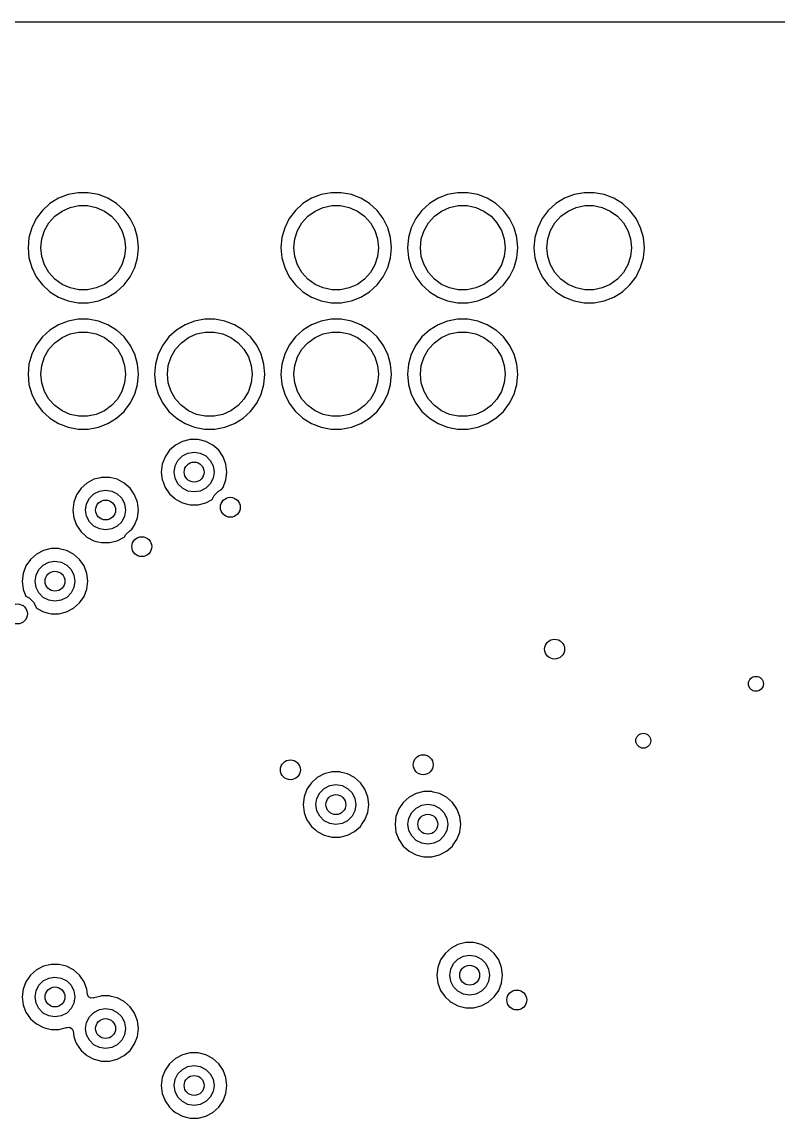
# Model space of a CAD drawing. Extents: x 106.8 to 191.4, y -142.2 to -57.6.
# Drawn here: x 161.81 to 176.99, y -79.62 to -57.61 of the extents above; entities that cross this region are included whole.
import ezdxf

# ---------------------------------------------------------------- set-up
doc = ezdxf.new("R2010")
doc.units = 0
doc.layers.add('BLACK', color=7, linetype='CONTINUOUS')

msp = doc.modelspace()

# ---------------------------------------------------------------- linework, layer by layer
at = {"layer": 'BLACK', "linetype": 'CONTINUOUS'}
for p, q in [((111.602, -57.6091), (186.522, -57.6091)), ((162.543, -61.1507), (162.369, -61.2584)), ((162.734, -61.0767), (162.543, -61.1507)), ((162.935, -61.0391), (162.734, -61.0767)), ((163.139, -61.0391), (162.935, -61.0391)), ((162.935, -61.0391), (162.935, -61.0391)), ((163.341, -61.0767), (163.139, -61.0391)), ((163.139, -61.0391), (163.139, -61.0391)), ((163.532, -61.1507), (163.341, -61.0767)), ((163.706, -61.2584), (163.532, -61.1507)), ((167.623, -61.1507), (167.449, -61.2584)), ((167.814, -61.0767), (167.623, -61.1507)), ((168.015, -61.0391), (167.814, -61.0767)), ((168.219, -61.0391), (168.015, -61.0391)), ((168.015, -61.0391), (168.015, -61.0391)), ((168.421, -61.0767), (168.219, -61.0391)), ((168.219, -61.0391), (168.219, -61.0391)), ((168.612, -61.1507), (168.421, -61.0767)), ((168.786, -61.2584), (168.612, -61.1507)), ((170.163, -61.1507), (169.989, -61.2584)), ((170.354, -61.0767), (170.163, -61.1507)), ((170.555, -61.0391), (170.354, -61.0767)), ((170.759, -61.0391), (170.555, -61.0391)), ((170.555, -61.0391), (170.555, -61.0391)), ((170.961, -61.0767), (170.759, -61.0391)), ((170.759, -61.0391), (170.759, -61.0391)), ((171.152, -61.1507), (170.961, -61.0767)), ((171.326, -61.2584), (171.152, -61.1507)), ((172.703, -61.1507), (172.529, -61.2584)), ((172.894, -61.0767), (172.703, -61.1507)), ((173.095, -61.0391), (172.894, -61.0767)), ((173.299, -61.0391), (173.095, -61.0391)), ((173.095, -61.0391), (173.095, -61.0391)), ((173.501, -61.0767), (173.299, -61.0391)), ((173.299, -61.0391), (173.299, -61.0391)), ((173.692, -61.1507), (173.501, -61.0767)), ((173.866, -61.2584), (173.692, -61.1507)), ((162.217, -61.3963), (162.094, -61.5597)), ((162.369, -61.2584), (162.217, -61.3963)), ((162.468, -61.5119), (162.612, -61.4075)), ((162.612, -61.4075), (162.774, -61.3352)), ((162.774, -61.3352), (162.948, -61.2983)), ((162.948, -61.2983), (163.126, -61.2983)), ((163.126, -61.2983), (163.3, -61.3352)), ((163.3, -61.3352), (163.462, -61.4075)), ((163.462, -61.4075), (163.606, -61.5119)), ((163.857, -61.3963), (163.706, -61.2584)), ((163.706, -61.2584), (163.706, -61.2584)), ((163.98, -61.5597), (163.857, -61.3963)), ((167.297, -61.3963), (167.174, -61.5597)), ((167.449, -61.2584), (167.297, -61.3963)), ((167.548, -61.5119), (167.692, -61.4075)), ((167.692, -61.4075), (167.854, -61.3352)), ((167.854, -61.3352), (168.028, -61.2983)), ((168.028, -61.2983), (168.206, -61.2983)), ((168.206, -61.2983), (168.38, -61.3352)), ((168.38, -61.3352), (168.542, -61.4075)), ((168.542, -61.4075), (168.686, -61.5119)), ((168.937, -61.3963), (168.786, -61.2584)), ((168.786, -61.2584), (168.786, -61.2584)), ((169.06, -61.5597), (168.937, -61.3963)), ((169.837, -61.3963), (169.714, -61.5597)), ((169.989, -61.2584), (169.837, -61.3963)), ((170.088, -61.5119), (170.232, -61.4075)), ((170.232, -61.4075), (170.394, -61.3352)), ((170.394, -61.3352), (170.568, -61.2983)), ((170.568, -61.2983), (170.746, -61.2983)), ((170.746, -61.2983), (170.92, -61.3352)), ((170.92, -61.3352), (171.082, -61.4075)), ((171.082, -61.4075), (171.226, -61.5119)), ((171.477, -61.3963), (171.326, -61.2584)), ((171.326, -61.2584), (171.326, -61.2584)), ((171.6, -61.5597), (171.477, -61.3963)), ((172.377, -61.3963), (172.254, -61.5597)), ((172.529, -61.2584), (172.377, -61.3963)), ((172.628, -61.5119), (172.772, -61.4075)), ((172.772, -61.4075), (172.934, -61.3352)), ((172.934, -61.3352), (173.108, -61.2983)), ((173.108, -61.2983), (173.286, -61.2983)), ((173.286, -61.2983), (173.46, -61.3352)), ((173.46, -61.3352), (173.622, -61.4075)), ((173.622, -61.4075), (173.766, -61.5119)), ((174.017, -61.3963), (173.866, -61.2584)), ((173.866, -61.2584), (173.866, -61.2584)), ((174.14, -61.5597), (174.017, -61.3963)), ((162.094, -61.5597), (162.003, -61.7429)), ((162.349, -61.644), (162.468, -61.5119)), ((163.606, -61.5119), (163.725, -61.644)), ((164.071, -61.7429), (163.98, -61.5597)), ((167.174, -61.5597), (167.083, -61.7429)), ((167.429, -61.644), (167.548, -61.5119)), ((168.686, -61.5119), (168.805, -61.644)), ((169.151, -61.7429), (169.06, -61.5597)), ((169.714, -61.5597), (169.623, -61.7429)), ((169.969, -61.644), (170.088, -61.5119)), ((171.226, -61.5119), (171.345, -61.644)), ((171.691, -61.7429), (171.6, -61.5597)), ((172.254, -61.5597), (172.163, -61.7429)), ((172.509, -61.644), (172.628, -61.5119)), ((173.766, -61.5119), (173.885, -61.644)), ((174.231, -61.7429), (174.14, -61.5597)), ((162.003, -61.7429), (161.947, -61.9398)), ((162.206, -61.9669), (162.261, -61.7979)), ((162.261, -61.7979), (162.349, -61.644)), ((163.725, -61.644), (163.814, -61.7979)), ((163.814, -61.7979), (163.869, -61.9669)), ((164.127, -61.9398), (164.071, -61.7429)), ((167.083, -61.7429), (167.027, -61.9398)), ((167.286, -61.9669), (167.341, -61.7979)), ((167.341, -61.7979), (167.429, -61.644)), ((168.805, -61.644), (168.894, -61.7979)), ((168.894, -61.7979), (168.949, -61.9669)), ((169.207, -61.9398), (169.151, -61.7429)), ((169.623, -61.7429), (169.567, -61.9398)), ((169.826, -61.9669), (169.881, -61.7979)), ((169.881, -61.7979), (169.969, -61.644)), ((171.345, -61.644), (171.434, -61.7979)), ((171.434, -61.7979), (171.489, -61.9669)), ((171.747, -61.9398), (171.691, -61.7429)), ((172.163, -61.7429), (172.107, -61.9398)), ((172.366, -61.9669), (172.421, -61.7979)), ((172.421, -61.7979), (172.509, -61.644)), ((173.885, -61.644), (173.974, -61.7979)), ((173.974, -61.7979), (174.029, -61.9669)), ((174.287, -61.9398), (174.231, -61.7429)), ((161.947, -61.9398), (161.928, -62.1436)), ((162.187, -62.1436), (162.206, -61.9669)), ((163.869, -61.9669), (163.887, -62.1436)), ((164.146, -62.1436), (164.127, -61.9398)), ((167.027, -61.9398), (167.008, -62.1436)), ((167.267, -62.1436), (167.286, -61.9669)), ((168.949, -61.9669), (168.967, -62.1436)), ((169.226, -62.1436), (169.207, -61.9398)), ((169.567, -61.9398), (169.548, -62.1436)), ((169.807, -62.1436), (169.826, -61.9669)), ((171.489, -61.9669), (171.507, -62.1436)), ((171.766, -62.1436), (171.747, -61.9398)), ((172.107, -61.9398), (172.088, -62.1436)), ((172.347, -62.1436), (172.366, -61.9669)), ((174.029, -61.9669), (174.047, -62.1436)), ((174.306, -62.1436), (174.287, -61.9398)), ((161.928, -62.1436), (161.947, -62.3474)), ((162.206, -62.3203), (162.187, -62.1436)), ((163.887, -62.1436), (163.869, -62.3203)), ((164.127, -62.3474), (164.146, -62.1436)), ((167.008, -62.1436), (167.027, -62.3474)), ((167.286, -62.3203), (167.267, -62.1436)), ((168.967, -62.1436), (168.949, -62.3203)), ((169.207, -62.3474), (169.226, -62.1436)), ((169.226, -62.1436), (169.226, -62.1436)), ((169.548, -62.1436), (169.567, -62.3474)), ((169.826, -62.3203), (169.807, -62.1436)), ((171.507, -62.1436), (171.489, -62.3203)), ((171.747, -62.3474), (171.766, -62.1436)), ((171.766, -62.1436), (171.766, -62.1436)), ((172.088, -62.1436), (172.107, -62.3474)), ((172.366, -62.3203), (172.347, -62.1436)), ((174.047, -62.1436), (174.029, -62.3203)), ((174.287, -62.3474), (174.306, -62.1436)), ((161.947, -62.3474), (162.003, -62.5443)), ((162.261, -62.4893), (162.206, -62.3203)), ((162.349, -62.6432), (162.261, -62.4893)), ((163.814, -62.4893), (163.725, -62.6432)), ((163.869, -62.3203), (163.814, -62.4893)), ((164.071, -62.5443), (164.127, -62.3474)), ((167.027, -62.3474), (167.083, -62.5443)), ((167.341, -62.4893), (167.286, -62.3203)), ((167.429, -62.6432), (167.341, -62.4893)), ((168.894, -62.4893), (168.805, -62.6432)), ((168.949, -62.3203), (168.894, -62.4893)), ((169.151, -62.5443), (169.207, -62.3474)), ((169.567, -62.3474), (169.623, -62.5443)), ((169.881, -62.4893), (169.826, -62.3203)), ((169.969, -62.6432), (169.881, -62.4893)), ((171.434, -62.4893), (171.345, -62.6432)), ((171.489, -62.3203), (171.434, -62.4893)), ((171.691, -62.5443), (171.747, -62.3474)), ((172.107, -62.3474), (172.163, -62.5443)), ((172.421, -62.4893), (172.366, -62.3203)), ((172.509, -62.6432), (172.421, -62.4893)), ((173.974, -62.4893), (173.885, -62.6432)), ((174.029, -62.3203), (173.974, -62.4893)), ((174.231, -62.5443), (174.287, -62.3474)), ((162.003, -62.5443), (162.094, -62.7275)), ((162.094, -62.7275), (162.094, -62.7275)), ((162.094, -62.7275), (162.094, -62.7275)), ((162.094, -62.7275), (162.217, -62.8909)), ((162.468, -62.7753), (162.349, -62.6432)), ((163.725, -62.6432), (163.606, -62.7753)), ((163.857, -62.8909), (163.98, -62.7275)), ((163.98, -62.7275), (164.071, -62.5443)), ((167.083, -62.5443), (167.174, -62.7275)), ((167.174, -62.7275), (167.174, -62.7275)), ((167.174, -62.7275), (167.174, -62.7275)), ((167.174, -62.7275), (167.297, -62.8909)), ((167.548, -62.7753), (167.429, -62.6432)), ((168.805, -62.6432), (168.686, -62.7753)), ((168.937, -62.8909), (169.06, -62.7275)), ((169.06, -62.7275), (169.151, -62.5443)), ((169.623, -62.5443), (169.714, -62.7275)), ((169.714, -62.7275), (169.714, -62.7275)), ((169.714, -62.7275), (169.714, -62.7275)), ((169.714, -62.7275), (169.837, -62.8909)), ((170.088, -62.7753), (169.969, -62.6432)), ((171.345, -62.6432), (171.226, -62.7753)), ((171.477, -62.8909), (171.6, -62.7275)), ((171.6, -62.7275), (171.691, -62.5443)), ((172.163, -62.5443), (172.254, -62.7275)), ((172.254, -62.7275), (172.254, -62.7275)), ((172.254, -62.7275), (172.254, -62.7275)), ((172.254, -62.7275), (172.377, -62.8909)), ((172.628, -62.7753), (172.509, -62.6432)), ((173.885, -62.6432), (173.766, -62.7753)), ((174.017, -62.8909), (174.14, -62.7275)), ((174.14, -62.7275), (174.231, -62.5443)), ((162.217, -62.8909), (162.355, -63.0166)), ((162.612, -62.8797), (162.468, -62.7753)), ((162.774, -62.952), (162.612, -62.8797)), ((162.948, -62.9889), (162.774, -62.952)), ((163.3, -62.952), (163.126, -62.9889)), ((163.462, -62.8797), (163.3, -62.952)), ((163.606, -62.7753), (163.462, -62.8797)), ((163.706, -63.0288), (163.857, -62.8909)), ((167.297, -62.8909), (167.435, -63.0166)), ((167.692, -62.8797), (167.548, -62.7753)), ((167.854, -62.952), (167.692, -62.8797)), ((168.028, -62.9889), (167.854, -62.952)), ((168.38, -62.952), (168.206, -62.9889)), ((168.542, -62.8797), (168.38, -62.952)), ((168.686, -62.7753), (168.542, -62.8797)), ((168.786, -63.0288), (168.937, -62.8909)), ((169.837, -62.8909), (169.975, -63.0166)), ((170.232, -62.8797), (170.088, -62.7753)), ((170.394, -62.952), (170.232, -62.8797)), ((170.568, -62.9889), (170.394, -62.952)), ((170.92, -62.952), (170.746, -62.9889)), ((171.082, -62.8797), (170.92, -62.952)), ((171.226, -62.7753), (171.082, -62.8797)), ((171.326, -63.0288), (171.477, -62.8909)), ((172.377, -62.8909), (172.515, -63.0166)), ((172.772, -62.8797), (172.628, -62.7753)), ((172.934, -62.952), (172.772, -62.8797)), ((173.108, -62.9889), (172.934, -62.952)), ((173.46, -62.952), (173.286, -62.9889)), ((173.622, -62.8797), (173.46, -62.952)), ((173.766, -62.7753), (173.622, -62.8797)), ((173.866, -63.0288), (174.017, -62.8909)), ((162.355, -63.0166), (162.369, -63.0288)), ((162.369, -63.0288), (162.543, -63.1365)), ((162.543, -63.1365), (162.734, -63.2105)), ((163.126, -62.9889), (162.948, -62.9889)), ((163.341, -63.2105), (163.532, -63.1365)), ((163.532, -63.1365), (163.706, -63.0288)), ((167.435, -63.0166), (167.449, -63.0288)), ((167.449, -63.0288), (167.623, -63.1365)), ((167.623, -63.1365), (167.814, -63.2105)), ((168.206, -62.9889), (168.028, -62.9889)), ((168.421, -63.2105), (168.612, -63.1365)), ((168.612, -63.1365), (168.786, -63.0288)), ((169.975, -63.0166), (169.989, -63.0288)), ((169.989, -63.0288), (170.163, -63.1365)), ((170.163, -63.1365), (170.354, -63.2105)), ((170.746, -62.9889), (170.568, -62.9889)), ((170.961, -63.2105), (171.152, -63.1365)), ((171.152, -63.1365), (171.326, -63.0288)), ((172.515, -63.0166), (172.529, -63.0288)), ((172.529, -63.0288), (172.703, -63.1365)), ((172.703, -63.1365), (172.894, -63.2105)), ((173.286, -62.9889), (173.108, -62.9889)), ((173.501, -63.2105), (173.692, -63.1365)), ((173.692, -63.1365), (173.866, -63.0288)), ((162.734, -63.2105), (162.935, -63.2481)), ((162.935, -63.2481), (162.935, -63.2481)), ((162.935, -63.2481), (163.139, -63.2481)), ((163.139, -63.2481), (163.274, -63.223)), ((163.274, -63.223), (163.341, -63.2105)), ((167.814, -63.2105), (168.015, -63.2481)), ((168.015, -63.2481), (168.015, -63.2481)), ((168.015, -63.2481), (168.219, -63.2481)), ((168.219, -63.2481), (168.354, -63.223)), ((168.354, -63.223), (168.421, -63.2105)), ((170.354, -63.2105), (170.555, -63.2481)), ((170.555, -63.2481), (170.555, -63.2481)), ((170.555, -63.2481), (170.759, -63.2481)), ((170.759, -63.2481), (170.894, -63.223)), ((170.894, -63.223), (170.961, -63.2105)), ((172.894, -63.2105), (173.095, -63.2481)), ((173.095, -63.2481), (173.095, -63.2481)), ((173.095, -63.2481), (173.299, -63.2481)), ((173.299, -63.2481), (173.434, -63.223)), ((173.434, -63.223), (173.501, -63.2105)), ((162.734, -63.6167), (162.543, -63.6907)), ((162.935, -63.5791), (162.734, -63.6167)), ((163.139, -63.5791), (162.935, -63.5791)), ((162.935, -63.5791), (162.935, -63.5791)), ((163.341, -63.6167), (163.139, -63.5791)), ((163.139, -63.5791), (163.139, -63.5791)), ((163.532, -63.6907), (163.341, -63.6167)), ((165.274, -63.6167), (165.083, -63.6907)), ((165.475, -63.5791), (165.274, -63.6167)), ((165.679, -63.5791), (165.475, -63.5791)), ((165.475, -63.5791), (165.475, -63.5791)), ((165.881, -63.6167), (165.679, -63.5791)), ((165.679, -63.5791), (165.679, -63.5791)), ((166.072, -63.6907), (165.881, -63.6167)), ((167.814, -63.6167), (167.623, -63.6907)), ((168.015, -63.5791), (167.814, -63.6167)), ((168.219, -63.5791), (168.015, -63.5791)), ((168.015, -63.5791), (168.015, -63.5791)), ((168.421, -63.6167), (168.219, -63.5791)), ((168.219, -63.5791), (168.219, -63.5791)), ((168.612, -63.6907), (168.421, -63.6167)), ((170.354, -63.6167), (170.163, -63.6907)), ((170.555, -63.5791), (170.354, -63.6167)), ((170.759, -63.5791), (170.555, -63.5791)), ((170.555, -63.5791), (170.555, -63.5791)), ((170.961, -63.6167), (170.759, -63.5791)), ((170.759, -63.5791), (170.759, -63.5791)), ((171.152, -63.6907), (170.961, -63.6167)), ((162.369, -63.7984), (162.217, -63.9363)), ((162.543, -63.6907), (162.369, -63.7984)), ((162.774, -63.8752), (162.948, -63.8383)), ((162.948, -63.8383), (163.126, -63.8383)), ((163.126, -63.8383), (163.3, -63.8752)), ((163.706, -63.7984), (163.532, -63.6907)), ((163.717, -63.8085), (163.706, -63.7984)), ((163.857, -63.9363), (163.717, -63.8085)), ((164.909, -63.7984), (164.757, -63.9363)), ((165.083, -63.6907), (164.909, -63.7984)), ((165.314, -63.8752), (165.488, -63.8383)), ((165.488, -63.8383), (165.666, -63.8383)), ((165.666, -63.8383), (165.84, -63.8752)), ((166.246, -63.7984), (166.072, -63.6907)), ((166.257, -63.8085), (166.246, -63.7984)), ((166.397, -63.9363), (166.257, -63.8085)), ((167.449, -63.7984), (167.297, -63.9363)), ((167.623, -63.6907), (167.449, -63.7984)), ((167.854, -63.8752), (168.028, -63.8383)), ((168.028, -63.8383), (168.206, -63.8383)), ((168.206, -63.8383), (168.38, -63.8752)), ((168.786, -63.7984), (168.612, -63.6907)), ((168.797, -63.8085), (168.786, -63.7984)), ((168.937, -63.9363), (168.797, -63.8085)), ((169.989, -63.7984), (169.837, -63.9363)), ((170.163, -63.6907), (169.989, -63.7984)), ((170.394, -63.8752), (170.568, -63.8383)), ((170.568, -63.8383), (170.746, -63.8383)), ((170.746, -63.8383), (170.92, -63.8752)), ((171.326, -63.7984), (171.152, -63.6907)), ((171.337, -63.8085), (171.326, -63.7984)), ((171.477, -63.9363), (171.337, -63.8085)), ((162.217, -63.9363), (162.094, -64.0997)), ((162.349, -64.184), (162.468, -64.0519)), ((162.468, -64.0519), (162.612, -63.9475)), ((162.612, -63.9475), (162.774, -63.8752)), ((163.3, -63.8752), (163.462, -63.9475)), ((163.462, -63.9475), (163.606, -64.0519)), ((163.606, -64.0519), (163.725, -64.184)), ((163.98, -64.0997), (163.857, -63.9363)), ((164.757, -63.9363), (164.634, -64.0997)), ((164.889, -64.184), (165.008, -64.0519)), ((165.008, -64.0519), (165.152, -63.9475)), ((165.152, -63.9475), (165.314, -63.8752)), ((165.84, -63.8752), (166.002, -63.9475)), ((166.002, -63.9475), (166.146, -64.0519)), ((166.146, -64.0519), (166.265, -64.184)), ((166.52, -64.0997), (166.397, -63.9363)), ((167.297, -63.9363), (167.174, -64.0997)), ((167.429, -64.184), (167.548, -64.0519)), ((167.548, -64.0519), (167.692, -63.9475)), ((167.692, -63.9475), (167.854, -63.8752)), ((168.38, -63.8752), (168.542, -63.9475)), ((168.542, -63.9475), (168.686, -64.0519)), ((168.686, -64.0519), (168.805, -64.184)), ((169.06, -64.0997), (168.937, -63.9363)), ((169.837, -63.9363), (169.714, -64.0997)), ((169.969, -64.184), (170.088, -64.0519)), ((170.088, -64.0519), (170.232, -63.9475)), ((170.232, -63.9475), (170.394, -63.8752)), ((170.92, -63.8752), (171.082, -63.9475)), ((171.082, -63.9475), (171.226, -64.0519)), ((171.226, -64.0519), (171.345, -64.184)), ((171.6, -64.0997), (171.477, -63.9363)), ((162.094, -64.0997), (162.003, -64.2829)), ((162.261, -64.3379), (162.349, -64.184)), ((163.725, -64.184), (163.814, -64.3379)), ((164.071, -64.2829), (163.98, -64.0997)), ((164.634, -64.0997), (164.543, -64.2829)), ((164.801, -64.3379), (164.889, -64.184)), ((166.265, -64.184), (166.354, -64.3379)), ((166.611, -64.2829), (166.52, -64.0997)), ((167.174, -64.0997), (167.083, -64.2829)), ((167.341, -64.3379), (167.429, -64.184)), ((168.805, -64.184), (168.894, -64.3379)), ((169.151, -64.2829), (169.06, -64.0997)), ((169.714, -64.0997), (169.623, -64.2829)), ((169.881, -64.3379), (169.969, -64.184)), ((171.345, -64.184), (171.434, -64.3379)), ((171.691, -64.2829), (171.6, -64.0997)), ((161.947, -64.4798), (161.928, -64.6836)), ((162.003, -64.2829), (161.947, -64.4798)), ((162.206, -64.5069), (162.261, -64.3379)), ((163.814, -64.3379), (163.869, -64.5069)), ((164.127, -64.4798), (164.071, -64.2829)), ((164.146, -64.6836), (164.127, -64.4798)), ((164.487, -64.4798), (164.468, -64.6836)), ((164.543, -64.2829), (164.487, -64.4798)), ((164.746, -64.5069), (164.801, -64.3379)), ((166.354, -64.3379), (166.409, -64.5069)), ((166.667, -64.4798), (166.611, -64.2829)), ((166.686, -64.6836), (166.667, -64.4798)), ((167.027, -64.4798), (167.008, -64.6836)), ((167.083, -64.2829), (167.027, -64.4798)), ((167.286, -64.5069), (167.341, -64.3379)), ((168.894, -64.3379), (168.949, -64.5069)), ((169.207, -64.4798), (169.151, -64.2829)), ((169.226, -64.6836), (169.207, -64.4798)), ((169.567, -64.4798), (169.548, -64.6836)), ((169.623, -64.2829), (169.567, -64.4798)), ((169.826, -64.5069), (169.881, -64.3379)), ((171.434, -64.3379), (171.489, -64.5069)), ((171.747, -64.4798), (171.691, -64.2829)), ((171.766, -64.6836), (171.747, -64.4798)), ((161.928, -64.6836), (161.947, -64.8874)), ((162.187, -64.6836), (162.206, -64.5069)), ((162.206, -64.8603), (162.187, -64.6836)), ((163.869, -64.5069), (163.887, -64.6836)), ((163.887, -64.6836), (163.869, -64.8603)), ((164.127, -64.8874), (164.146, -64.6836)), ((164.468, -64.6836), (164.487, -64.8874)), ((164.727, -64.6836), (164.746, -64.5069)), ((164.746, -64.8603), (164.727, -64.6836)), ((166.409, -64.5069), (166.427, -64.6836)), ((166.427, -64.6836), (166.409, -64.8603)), ((166.667, -64.8874), (166.686, -64.6836)), ((167.008, -64.6836), (167.027, -64.8874)), ((167.267, -64.6836), (167.286, -64.5069)), ((167.286, -64.8603), (167.267, -64.6836)), ((168.949, -64.5069), (168.967, -64.6836)), ((168.967, -64.6836), (168.949, -64.8603)), ((169.207, -64.8874), (169.226, -64.6836)), ((169.548, -64.6836), (169.567, -64.8874)), ((169.807, -64.6836), (169.826, -64.5069)), ((169.826, -64.8603), (169.807, -64.6836)), ((171.489, -64.5069), (171.507, -64.6836)), ((171.507, -64.6836), (171.489, -64.8603)), ((171.747, -64.8874), (171.766, -64.6836)), ((161.947, -64.8874), (162.003, -65.0843)), ((162.261, -65.0293), (162.206, -64.8603)), ((163.869, -64.8603), (163.814, -65.0293)), ((164.071, -65.0843), (164.127, -64.8874)), ((164.487, -64.8874), (164.543, -65.0843)), ((164.801, -65.0293), (164.746, -64.8603)), ((166.409, -64.8603), (166.354, -65.0293)), ((166.611, -65.0843), (166.667, -64.8874)), ((167.027, -64.8874), (167.083, -65.0843)), ((167.341, -65.0293), (167.286, -64.8603)), ((168.949, -64.8603), (168.894, -65.0293)), ((169.151, -65.0843), (169.207, -64.8874)), ((169.567, -64.8874), (169.623, -65.0843)), ((169.881, -65.0293), (169.826, -64.8603)), ((171.489, -64.8603), (171.434, -65.0293)), ((171.691, -65.0843), (171.747, -64.8874)), ((162.003, -65.0843), (162.094, -65.2675)), ((162.349, -65.1832), (162.261, -65.0293)), ((163.814, -65.0293), (163.725, -65.1832)), ((163.98, -65.2675), (164.071, -65.0843)), ((164.543, -65.0843), (164.634, -65.2675)), ((164.889, -65.1832), (164.801, -65.0293)), ((166.354, -65.0293), (166.265, -65.1832)), ((166.52, -65.2675), (166.611, -65.0843)), ((167.083, -65.0843), (167.174, -65.2675)), ((167.429, -65.1832), (167.341, -65.0293)), ((168.894, -65.0293), (168.805, -65.1832)), ((169.06, -65.2675), (169.151, -65.0843)), ((169.623, -65.0843), (169.714, -65.2675)), ((169.969, -65.1832), (169.881, -65.0293)), ((171.434, -65.0293), (171.345, -65.1832)), ((171.6, -65.2675), (171.691, -65.0843)), ((162.094, -65.2675), (162.094, -65.2675)), ((162.094, -65.2675), (162.094, -65.2675)), ((162.094, -65.2675), (162.217, -65.4309)), ((162.468, -65.3153), (162.349, -65.1832)), ((162.612, -65.4197), (162.468, -65.3153)), ((163.606, -65.3153), (163.462, -65.4197)), ((163.725, -65.1832), (163.606, -65.3153)), ((163.857, -65.4309), (163.98, -65.2675)), ((164.634, -65.2675), (164.634, -65.2675)), ((164.634, -65.2675), (164.634, -65.2675)), ((164.634, -65.2675), (164.757, -65.4309)), ((165.008, -65.3153), (164.889, -65.1832)), ((165.152, -65.4197), (165.008, -65.3153)), ((166.146, -65.3153), (166.002, -65.4197)), ((166.265, -65.1832), (166.146, -65.3153)), ((166.397, -65.4309), (166.52, -65.2675)), ((167.174, -65.2675), (167.174, -65.2675)), ((167.174, -65.2675), (167.174, -65.2675)), ((167.174, -65.2675), (167.297, -65.4309)), ((167.548, -65.3153), (167.429, -65.1832)), ((167.692, -65.4197), (167.548, -65.3153)), ((168.686, -65.3153), (168.542, -65.4197)), ((168.805, -65.1832), (168.686, -65.3153)), ((168.937, -65.4309), (169.06, -65.2675)), ((169.714, -65.2675), (169.714, -65.2675)), ((169.714, -65.2675), (169.714, -65.2675)), ((169.714, -65.2675), (169.837, -65.4309)), ((170.088, -65.3153), (169.969, -65.1832)), ((170.232, -65.4197), (170.088, -65.3153)), ((171.226, -65.3153), (171.082, -65.4197)), ((171.345, -65.1832), (171.226, -65.3153)), ((171.477, -65.4309), (171.6, -65.2675)), ((162.217, -65.4309), (162.355, -65.5566)), ((162.355, -65.5566), (162.369, -65.5688)), ((162.369, -65.5688), (162.543, -65.6765)), ((162.774, -65.492), (162.612, -65.4197)), ((162.948, -65.5289), (162.774, -65.492)), ((163.126, -65.5289), (162.948, -65.5289)), ((163.3, -65.492), (163.126, -65.5289)), ((163.462, -65.4197), (163.3, -65.492)), ((163.532, -65.6765), (163.706, -65.5688)), ((163.706, -65.5688), (163.857, -65.4309)), ((164.757, -65.4309), (164.895, -65.5566)), ((164.895, -65.5566), (164.909, -65.5688)), ((164.909, -65.5688), (165.083, -65.6765)), ((165.314, -65.492), (165.152, -65.4197)), ((165.488, -65.5289), (165.314, -65.492)), ((165.666, -65.5289), (165.488, -65.5289)), ((165.84, -65.492), (165.666, -65.5289)), ((166.002, -65.4197), (165.84, -65.492)), ((166.072, -65.6765), (166.246, -65.5688)), ((166.246, -65.5688), (166.397, -65.4309)), ((167.297, -65.4309), (167.435, -65.5566)), ((167.435, -65.5566), (167.449, -65.5688)), ((167.449, -65.5688), (167.623, -65.6765)), ((167.854, -65.492), (167.692, -65.4197)), ((168.028, -65.5289), (167.854, -65.492)), ((168.206, -65.5289), (168.028, -65.5289)), ((168.38, -65.492), (168.206, -65.5289)), ((168.542, -65.4197), (168.38, -65.492)), ((168.612, -65.6765), (168.786, -65.5688)), ((168.786, -65.5688), (168.937, -65.4309)), ((169.837, -65.4309), (169.975, -65.5566)), ((169.975, -65.5566), (169.989, -65.5688)), ((169.989, -65.5688), (170.163, -65.6765)), ((170.394, -65.492), (170.232, -65.4197)), ((170.568, -65.5289), (170.394, -65.492)), ((170.746, -65.5289), (170.568, -65.5289)), ((170.92, -65.492), (170.746, -65.5289)), ((171.082, -65.4197), (170.92, -65.492)), ((171.152, -65.6765), (171.326, -65.5688)), ((171.326, -65.5688), (171.477, -65.4309)), ((162.543, -65.6765), (162.734, -65.7505)), ((162.734, -65.7505), (162.935, -65.7881)), ((162.935, -65.7881), (162.935, -65.7881)), ((162.935, -65.7881), (163.139, -65.7881)), ((163.139, -65.7881), (163.274, -65.763)), ((163.274, -65.763), (163.341, -65.7505)), ((163.341, -65.7505), (163.532, -65.6765)), ((165.083, -65.6765), (165.274, -65.7505)), ((165.274, -65.7505), (165.475, -65.7881)), ((165.475, -65.7881), (165.475, -65.7881)), ((165.475, -65.7881), (165.679, -65.7881)), ((165.679, -65.7881), (165.814, -65.763)), ((165.814, -65.763), (165.881, -65.7505)), ((165.881, -65.7505), (166.072, -65.6765)), ((167.623, -65.6765), (167.814, -65.7505)), ((167.814, -65.7505), (168.015, -65.7881)), ((168.015, -65.7881), (168.015, -65.7881)), ((168.015, -65.7881), (168.219, -65.7881)), ((168.219, -65.7881), (168.354, -65.763)), ((168.354, -65.763), (168.421, -65.7505)), ((168.421, -65.7505), (168.612, -65.6765)), ((170.163, -65.6765), (170.354, -65.7505)), ((170.354, -65.7505), (170.555, -65.7881)), ((170.555, -65.7881), (170.555, -65.7881)), ((170.555, -65.7881), (170.759, -65.7881)), ((170.759, -65.7881), (170.894, -65.763)), ((170.894, -65.763), (170.961, -65.7505)), ((170.961, -65.7505), (171.152, -65.6765)), ((165.03, -66.0331), (164.89, -66.107)), ((165.159, -66.0014), (165.03, -66.0331)), ((165.185, -65.9951), (165.159, -66.0014)), ((165.344, -65.9951), (165.185, -65.9951)), ((165.374, -66.0026), (165.344, -65.9951)), ((165.498, -66.0331), (165.374, -66.0026)), ((165.639, -66.107), (165.498, -66.0331)), ((164.771, -66.2124), (164.68, -66.3432)), ((164.89, -66.107), (164.771, -66.2124)), ((165.14, -66.2692), (165.264, -66.2496)), ((165.264, -66.2496), (165.388, -66.2692)), ((165.758, -66.2124), (165.639, -66.107)), ((165.639, -66.107), (165.639, -66.107)), ((165.848, -66.3432), (165.758, -66.2124)), ((164.68, -66.3432), (164.624, -66.4918)), ((164.884, -66.526), (164.94, -66.4145)), ((164.94, -66.4145), (165.029, -66.326)), ((165.029, -66.326), (165.14, -66.2692)), ((165.388, -66.2692), (165.499, -66.326)), ((165.499, -66.326), (165.588, -66.4145)), ((165.588, -66.4145), (165.645, -66.526)), ((165.904, -66.4918), (165.848, -66.3432)), ((164.624, -66.4918), (164.605, -66.6496)), ((164.605, -66.6496), (164.624, -66.8074)), ((164.864, -66.6496), (164.884, -66.526)), ((164.884, -66.7732), (164.864, -66.6496)), ((165.645, -66.526), (165.664, -66.6496)), ((165.664, -66.6496), (165.645, -66.7732)), ((165.923, -66.6496), (165.904, -66.4918)), ((165.904, -66.8074), (165.923, -66.6496)), ((163.112, -66.869), (162.993, -66.9744)), ((163.252, -66.7951), (163.112, -66.869)), ((163.381, -66.7634), (163.252, -66.7951)), ((163.407, -66.7571), (163.381, -66.7634)), ((163.566, -66.7571), (163.407, -66.7571)), ((163.596, -66.7646), (163.566, -66.7571)), ((163.72, -66.7951), (163.596, -66.7646)), ((163.861, -66.869), (163.72, -66.7951)), ((163.98, -66.9744), (163.861, -66.869)), ((163.861, -66.869), (163.861, -66.869)), ((164.624, -66.8074), (164.639, -66.8474)), ((164.639, -66.8474), (164.68, -66.956)), ((164.94, -66.8847), (164.884, -66.7732)), ((165.029, -66.9732), (164.94, -66.8847)), ((165.588, -66.8847), (165.499, -66.9732)), ((165.645, -66.7732), (165.588, -66.8847)), ((165.848, -66.956), (165.904, -66.8074)), ((162.902, -67.1052), (162.846, -67.2538)), ((162.993, -66.9744), (162.902, -67.1052)), ((163.162, -67.1765), (163.251, -67.088)), ((163.251, -67.088), (163.362, -67.0312)), ((163.362, -67.0312), (163.486, -67.0116)), ((163.486, -67.0116), (163.61, -67.0312)), ((163.61, -67.0312), (163.721, -67.088)), ((163.721, -67.088), (163.81, -67.1765)), ((164.07, -67.1052), (163.98, -66.9744)), ((164.126, -67.2538), (164.07, -67.1052)), ((164.68, -66.956), (164.771, -67.0868)), ((164.771, -67.0868), (164.871, -67.1761)), ((165.14, -67.03), (165.029, -66.9732)), ((165.264, -67.0496), (165.14, -67.03)), ((165.388, -67.03), (165.264, -67.0496)), ((165.499, -66.9732), (165.388, -67.03)), ((165.628, -67.1978), (165.667, -67.1212)), ((165.667, -67.1212), (165.755, -67.0327)), ((165.755, -67.0327), (165.816, -67.0018)), ((165.816, -67.0018), (165.848, -66.956)), ((162.846, -67.2538), (162.827, -67.4116)), ((163.086, -67.4116), (163.106, -67.288)), ((163.106, -67.288), (163.162, -67.1765)), ((163.81, -67.1765), (163.867, -67.288)), ((163.867, -67.288), (163.886, -67.4116)), ((164.145, -67.4116), (164.126, -67.2538)), ((164.871, -67.1761), (164.89, -67.1922)), ((164.89, -67.1922), (165.03, -67.2661)), ((165.03, -67.2661), (165.106, -67.2846)), ((165.106, -67.2846), (165.185, -67.3041)), ((165.185, -67.3041), (165.185, -67.3041)), ((165.185, -67.3041), (165.344, -67.3041)), ((165.344, -67.3041), (165.498, -67.2661)), ((165.344, -67.3041), (165.344, -67.3041)), ((165.498, -67.2661), (165.628, -67.1978)), ((162.827, -67.4116), (162.846, -67.5694)), ((162.846, -67.5694), (162.846, -67.5694)), ((162.846, -67.5694), (162.902, -67.718)), ((163.106, -67.5352), (163.086, -67.4116)), ((163.162, -67.6467), (163.106, -67.5352)), ((163.867, -67.5352), (163.81, -67.6467)), ((163.886, -67.4116), (163.867, -67.5352)), ((164.07, -67.718), (164.126, -67.5694)), ((164.126, -67.5694), (164.145, -67.4116)), ((162.902, -67.718), (162.993, -67.8488)), ((163.251, -67.7352), (163.162, -67.6467)), ((163.362, -67.792), (163.251, -67.7352)), ((163.486, -67.8116), (163.362, -67.792)), ((163.61, -67.792), (163.486, -67.8116)), ((163.721, -67.7352), (163.61, -67.792)), ((163.81, -67.6467), (163.721, -67.7352)), ((164.008, -67.8083), (164.07, -67.718)), ((162.993, -67.8488), (163.09, -67.9352)), ((163.09, -67.9352), (163.112, -67.9542)), ((163.112, -67.9542), (163.252, -68.0281)), ((163.72, -68.0281), (163.861, -67.9542)), ((163.861, -67.9542), (163.873, -67.943)), ((163.873, -67.943), (163.889, -67.9121)), ((163.889, -67.9121), (163.977, -67.8237)), ((163.977, -67.8237), (164.008, -67.8083)), ((162.236, -68.2251), (162.096, -68.299)), ((162.365, -68.1934), (162.236, -68.2251)), ((162.391, -68.1871), (162.365, -68.1934)), ((162.55, -68.1871), (162.391, -68.1871)), ((162.58, -68.1946), (162.55, -68.1871)), ((162.704, -68.2251), (162.58, -68.1946)), ((162.845, -68.299), (162.704, -68.2251)), ((163.252, -68.0281), (163.329, -68.0471)), ((163.329, -68.0471), (163.407, -68.0661)), ((163.407, -68.0661), (163.407, -68.0661)), ((163.407, -68.0661), (163.566, -68.0661)), ((163.566, -68.0661), (163.72, -68.0281)), ((163.566, -68.0661), (163.566, -68.0661)), ((161.977, -68.4044), (161.886, -68.5352)), ((162.096, -68.299), (161.977, -68.4044)), ((162.235, -68.518), (162.346, -68.4612)), ((162.346, -68.4612), (162.47, -68.4416)), ((162.47, -68.4416), (162.594, -68.4612)), ((162.594, -68.4612), (162.705, -68.518)), ((162.964, -68.4044), (162.845, -68.299)), ((162.845, -68.299), (162.845, -68.299)), ((163.054, -68.5352), (162.964, -68.4044)), ((161.886, -68.5352), (161.83, -68.6838)), ((162.09, -68.718), (162.146, -68.6065)), ((162.146, -68.6065), (162.235, -68.518)), ((162.705, -68.518), (162.794, -68.6065)), ((162.794, -68.6065), (162.851, -68.718)), ((163.11, -68.6838), (163.054, -68.5352)), ((161.83, -68.6838), (161.811, -68.8416)), ((161.811, -68.8416), (161.83, -68.9994)), ((162.07, -68.8416), (162.09, -68.718)), ((162.09, -68.9652), (162.07, -68.8416)), ((162.851, -68.718), (162.87, -68.8416)), ((162.87, -68.8416), (162.851, -68.9652)), ((163.129, -68.8416), (163.11, -68.6838)), ((163.11, -68.9994), (163.129, -68.8416)), ((161.83, -68.9994), (161.832, -69.0048)), ((161.832, -69.0048), (161.883, -69.1396)), ((162.146, -69.0767), (162.09, -68.9652)), ((162.235, -69.1652), (162.146, -69.0767)), ((162.794, -69.0767), (162.705, -69.1652)), ((162.851, -68.9652), (162.794, -69.0767)), ((163.054, -69.148), (163.11, -68.9994)), ((161.883, -69.1396), (161.952, -69.1745)), ((161.952, -69.1745), (162.04, -69.263)), ((162.04, -69.263), (162.097, -69.3745)), ((162.346, -69.222), (162.235, -69.1652)), ((162.47, -69.2416), (162.346, -69.222)), ((162.594, -69.222), (162.47, -69.2416)), ((162.705, -69.1652), (162.594, -69.222)), ((162.845, -69.3842), (162.964, -69.2788)), ((162.964, -69.2788), (163.054, -69.148)), ((162.097, -69.3745), (162.099, -69.3858)), ((162.099, -69.3858), (162.236, -69.4581)), ((162.236, -69.4581), (162.313, -69.4771)), ((162.313, -69.4771), (162.391, -69.4961)), ((162.391, -69.4961), (162.391, -69.4961)), ((162.391, -69.4961), (162.55, -69.4961)), ((162.55, -69.4961), (162.704, -69.4581)), ((162.55, -69.4961), (162.55, -69.4961)), ((162.704, -69.4581), (162.845, -69.3842)), ((167.737, -72.7846), (167.618, -72.89)), ((167.878, -72.7108), (167.737, -72.7846)), ((168.007, -72.679), (167.878, -72.7108)), ((168.032, -72.6727), (168.007, -72.679)), ((168.191, -72.6727), (168.032, -72.6727)), ((168.221, -72.6802), (168.191, -72.6727)), ((168.345, -72.7108), (168.221, -72.6802)), ((168.486, -72.7846), (168.345, -72.7108)), ((168.605, -72.89), (168.486, -72.7846)), ((168.486, -72.7846), (168.486, -72.7846)), ((167.528, -73.0208), (167.471, -73.1694)), ((167.618, -72.89), (167.528, -73.0208)), ((167.788, -73.0921), (167.876, -73.0036)), ((167.876, -73.0036), (167.988, -72.9468)), ((167.988, -72.9468), (168.111, -72.9272)), ((168.111, -72.9272), (168.235, -72.9468)), ((168.235, -72.9468), (168.347, -73.0036)), ((168.347, -73.0036), (168.435, -73.0921)), ((168.695, -73.0208), (168.605, -72.89)), ((168.752, -73.1694), (168.695, -73.0208)), ((169.852, -73.0737), (169.723, -73.1054)), ((169.878, -73.0674), (169.852, -73.0737)), ((170.037, -73.0674), (169.878, -73.0674)), ((170.067, -73.0749), (170.037, -73.0674)), ((170.191, -73.1054), (170.067, -73.0749)), ((167.471, -73.1694), (167.452, -73.3272)), ((167.711, -73.3272), (167.731, -73.2036)), ((167.731, -73.2036), (167.788, -73.0921)), ((168.435, -73.0921), (168.492, -73.2036)), ((168.492, -73.2036), (168.511, -73.3272)), ((168.771, -73.3272), (168.752, -73.1694)), ((169.464, -73.2847), (169.373, -73.4155)), ((169.583, -73.1793), (169.464, -73.2847)), ((169.723, -73.1054), (169.583, -73.1793)), ((170.332, -73.1793), (170.191, -73.1054)), ((170.451, -73.2847), (170.332, -73.1793)), ((170.332, -73.1793), (170.332, -73.1793)), ((170.541, -73.4155), (170.451, -73.2847)), ((167.452, -73.3272), (167.471, -73.485)), ((167.471, -73.485), (167.501, -73.5641)), ((167.731, -73.4508), (167.711, -73.3272)), ((167.788, -73.5623), (167.731, -73.4508)), ((168.492, -73.4508), (168.435, -73.5623)), ((168.511, -73.3272), (168.492, -73.4508)), ((168.695, -73.6336), (168.752, -73.485)), ((168.752, -73.485), (168.771, -73.3272)), ((169.373, -73.4155), (169.317, -73.5641)), ((169.577, -73.5983), (169.634, -73.4868)), ((169.634, -73.4868), (169.722, -73.3983)), ((169.722, -73.3983), (169.834, -73.3415)), ((169.834, -73.3415), (169.957, -73.3219)), ((169.957, -73.3219), (170.081, -73.3415)), ((170.081, -73.3415), (170.192, -73.3983)), ((170.192, -73.3983), (170.281, -73.4868)), ((170.281, -73.4868), (170.338, -73.5983)), ((170.597, -73.5641), (170.541, -73.4155)), ((167.501, -73.5641), (167.528, -73.6336)), ((167.528, -73.6336), (167.618, -73.7644)), ((167.876, -73.6508), (167.788, -73.5623)), ((167.988, -73.7076), (167.876, -73.6508)), ((168.111, -73.7272), (167.988, -73.7076)), ((168.235, -73.7076), (168.111, -73.7272)), ((168.347, -73.6508), (168.235, -73.7076)), ((168.435, -73.5623), (168.347, -73.6508)), ((168.605, -73.7644), (168.634, -73.7219)), ((168.634, -73.7219), (168.695, -73.6336)), ((169.317, -73.5641), (169.298, -73.7219)), ((169.298, -73.7219), (169.317, -73.8797)), ((169.557, -73.7219), (169.577, -73.5983)), ((169.577, -73.8455), (169.557, -73.7219)), ((170.338, -73.5983), (170.357, -73.7219)), ((170.357, -73.7219), (170.338, -73.8455)), ((170.617, -73.7219), (170.597, -73.5641)), ((170.597, -73.8797), (170.617, -73.7219)), ((167.618, -73.7644), (167.699, -73.8362)), ((167.699, -73.8362), (167.737, -73.8698)), ((167.737, -73.8698), (167.878, -73.9437)), ((167.878, -73.9437), (167.955, -73.9627)), ((167.955, -73.9627), (168.032, -73.9817)), ((168.191, -73.9817), (168.345, -73.9437)), ((168.345, -73.9437), (168.486, -73.8698)), ((168.486, -73.8698), (168.605, -73.7644)), ((169.317, -73.8797), (169.317, -73.8797)), ((169.317, -73.8797), (169.373, -74.0283)), ((169.634, -73.957), (169.577, -73.8455)), ((169.722, -74.0455), (169.634, -73.957)), ((170.281, -73.957), (170.192, -74.0455)), ((170.338, -73.8455), (170.281, -73.957)), ((170.541, -74.0283), (170.597, -73.8797)), ((168.032, -73.9817), (168.032, -73.9817)), ((168.032, -73.9817), (168.191, -73.9817)), ((168.191, -73.9817), (168.191, -73.9817)), ((169.373, -74.0283), (169.464, -74.1591)), ((169.464, -74.1591), (169.53, -74.2176)), ((169.834, -74.1023), (169.722, -74.0455)), ((169.957, -74.1219), (169.834, -74.1023)), ((170.081, -74.1023), (169.957, -74.1219)), ((170.192, -74.0455), (170.081, -74.1023)), ((170.332, -74.2645), (170.451, -74.1591)), ((170.451, -74.1591), (170.462, -74.1426)), ((170.462, -74.1426), (170.541, -74.0283)), ((169.53, -74.2176), (169.583, -74.2645)), ((169.583, -74.2645), (169.723, -74.3384)), ((169.723, -74.3384), (169.771, -74.35)), ((169.771, -74.35), (169.878, -74.3764)), ((169.878, -74.3764), (169.878, -74.3764)), ((169.878, -74.3764), (170.037, -74.3764)), ((170.037, -74.3764), (170.191, -74.3384)), ((170.037, -74.3764), (170.037, -74.3764)), ((170.191, -74.3384), (170.332, -74.2645)), ((170.563, -76.1371), (170.423, -76.211)), ((170.692, -76.1054), (170.563, -76.1371)), ((170.718, -76.0991), (170.692, -76.1054)), ((170.877, -76.0991), (170.718, -76.0991)), ((170.907, -76.1066), (170.877, -76.0991)), ((171.031, -76.1371), (170.907, -76.1066)), ((171.172, -76.211), (171.031, -76.1371)), ((170.304, -76.3164), (170.213, -76.4472)), ((170.423, -76.211), (170.304, -76.3164)), ((170.562, -76.43), (170.673, -76.3732)), ((170.673, -76.3732), (170.797, -76.3536)), ((170.797, -76.3536), (170.921, -76.3732)), ((170.921, -76.3732), (171.032, -76.43)), ((171.291, -76.3164), (171.172, -76.211)), ((171.172, -76.211), (171.172, -76.211)), ((171.381, -76.4472), (171.291, -76.3164)), ((162.236, -76.5741), (162.096, -76.648)), ((162.365, -76.5424), (162.236, -76.5741)), ((162.391, -76.5361), (162.365, -76.5424)), ((162.55, -76.5361), (162.391, -76.5361)), ((162.58, -76.5436), (162.55, -76.5361)), ((162.704, -76.5741), (162.58, -76.5436)), ((162.845, -76.648), (162.704, -76.5741)), ((170.157, -76.5958), (170.138, -76.7536)), ((170.213, -76.4472), (170.157, -76.5958)), ((170.417, -76.63), (170.473, -76.5185)), ((170.473, -76.5185), (170.562, -76.43)), ((171.032, -76.43), (171.121, -76.5185)), ((171.121, -76.5185), (171.178, -76.63)), ((171.437, -76.5958), (171.381, -76.4472)), ((171.456, -76.7536), (171.437, -76.5958)), ((161.977, -76.7534), (161.886, -76.8842)), ((162.096, -76.648), (161.977, -76.7534)), ((162.235, -76.867), (162.346, -76.8102)), ((162.346, -76.8102), (162.47, -76.7906)), ((162.47, -76.7906), (162.594, -76.8102)), ((162.594, -76.8102), (162.705, -76.867)), ((162.964, -76.7534), (162.845, -76.648)), ((162.845, -76.648), (162.845, -76.648)), ((162.964, -76.7536), (162.964, -76.7534)), ((163.054, -76.8842), (162.964, -76.7536)), ((170.138, -76.7536), (170.157, -76.9114)), ((170.397, -76.7536), (170.417, -76.63)), ((170.417, -76.8772), (170.397, -76.7536)), ((171.178, -76.63), (171.197, -76.7536)), ((171.197, -76.7536), (171.178, -76.8772)), ((171.437, -76.9114), (171.456, -76.7536)), ((161.83, -77.0328), (161.811, -77.1906)), ((161.886, -76.8842), (161.83, -77.0328)), ((162.09, -77.067), (162.146, -76.9555)), ((162.146, -76.9555), (162.235, -76.867)), ((162.705, -76.867), (162.794, -76.9555)), ((162.794, -76.9555), (162.851, -77.067)), ((163.11, -77.0328), (163.054, -76.8842)), ((163.124, -77.1422), (163.11, -77.0328)), ((163.11, -77.0328), (163.11, -77.0328)), ((170.157, -76.9114), (170.157, -76.9114)), ((170.157, -76.9114), (170.213, -77.06)), ((170.473, -76.9887), (170.417, -76.8772)), ((170.562, -77.0772), (170.473, -76.9887)), ((171.121, -76.9887), (171.032, -77.0772)), ((171.178, -76.8772), (171.121, -76.9887)), ((171.381, -77.06), (171.437, -76.9114)), ((161.811, -77.1906), (161.83, -77.3484)), ((162.07, -77.1906), (162.09, -77.067)), ((162.09, -77.3142), (162.07, -77.1906)), ((162.851, -77.067), (162.87, -77.1906)), ((162.87, -77.1906), (162.851, -77.3142)), ((163.141, -77.1854), (163.124, -77.1422)), ((163.192, -77.2175), (163.141, -77.1854)), ((163.242, -77.2108), (163.192, -77.2175)), ((163.25, -77.2097), (163.242, -77.2117)), ((163.242, -77.2117), (163.242, -77.2108)), ((163.252, -77.2095), (163.25, -77.2097)), ((163.368, -77.1806), (163.252, -77.2091)), ((163.252, -77.2091), (163.252, -77.2095)), ((163.407, -77.1711), (163.368, -77.1806)), ((163.566, -77.1711), (163.407, -77.1711)), ((163.596, -77.1786), (163.566, -77.1711)), ((163.72, -77.2091), (163.596, -77.1786)), ((163.861, -77.283), (163.72, -77.2091)), ((170.213, -77.06), (170.304, -77.1908)), ((170.304, -77.1908), (170.403, -77.2793)), ((170.673, -77.134), (170.562, -77.0772)), ((170.797, -77.1536), (170.673, -77.134)), ((170.921, -77.134), (170.797, -77.1536)), ((171.032, -77.0772), (170.921, -77.134)), ((171.172, -77.2962), (171.291, -77.1908)), ((171.291, -77.1908), (171.381, -77.06)), ((161.83, -77.3484), (161.845, -77.3884)), ((161.845, -77.3884), (161.886, -77.497)), ((162.146, -77.4257), (162.09, -77.3142)), ((162.235, -77.5142), (162.146, -77.4257)), ((162.794, -77.4257), (162.705, -77.5142)), ((162.851, -77.3142), (162.794, -77.4257)), ((163.251, -77.502), (163.362, -77.4452)), ((163.362, -77.4452), (163.486, -77.4256)), ((163.486, -77.4256), (163.61, -77.4452)), ((163.61, -77.4452), (163.721, -77.502)), ((163.98, -77.3884), (163.861, -77.283)), ((163.861, -77.283), (163.861, -77.283)), ((164.07, -77.5192), (163.98, -77.3884)), ((170.403, -77.2793), (170.423, -77.2962)), ((170.423, -77.2962), (170.563, -77.3701)), ((170.563, -77.3701), (170.638, -77.3884)), ((170.638, -77.3884), (170.718, -77.4081)), ((170.718, -77.4081), (170.718, -77.4081)), ((170.718, -77.4081), (170.877, -77.4081)), ((170.877, -77.4081), (171.031, -77.3701)), ((170.877, -77.4081), (170.877, -77.4081)), ((171.031, -77.3701), (171.172, -77.2962)), ((161.886, -77.497), (161.977, -77.6278)), ((161.977, -77.6278), (162.022, -77.6678)), ((162.022, -77.6678), (162.096, -77.7332)), ((162.346, -77.571), (162.235, -77.5142)), ((162.47, -77.5906), (162.346, -77.571)), ((162.594, -77.571), (162.47, -77.5906)), ((162.705, -77.5142), (162.594, -77.571)), ((163.086, -77.8256), (163.106, -77.702)), ((163.106, -77.702), (163.162, -77.5905)), ((163.162, -77.5905), (163.251, -77.502)), ((163.721, -77.502), (163.81, -77.5905)), ((163.81, -77.5905), (163.867, -77.702)), ((163.867, -77.702), (163.886, -77.8256)), ((164.126, -77.6678), (164.07, -77.5192)), ((164.145, -77.8256), (164.126, -77.6678)), ((162.096, -77.7332), (162.236, -77.8071)), ((162.236, -77.8071), (162.284, -77.8187)), ((162.284, -77.8187), (162.391, -77.8451)), ((162.391, -77.8451), (162.391, -77.8451)), ((162.391, -77.8451), (162.55, -77.8451)), ((162.55, -77.8451), (162.704, -77.8071)), ((162.55, -77.8451), (162.55, -77.8451)), ((162.704, -77.8071), (162.705, -77.8067)), ((162.705, -77.8067), (162.706, -77.8065)), ((162.706, -77.8065), (162.714, -77.8045)), ((162.714, -77.8054), (162.764, -77.7987)), ((162.714, -77.8045), (162.714, -77.8054)), ((162.764, -77.7987), (162.815, -77.8308)), ((162.815, -77.8308), (162.833, -77.874)), ((162.833, -77.874), (162.846, -77.9834)), ((163.106, -77.9492), (163.086, -77.8256)), ((163.886, -77.8256), (163.867, -77.9492)), ((164.126, -77.9834), (164.145, -77.8256)), ((162.846, -77.9834), (162.885, -78.0869)), ((162.885, -78.0869), (162.902, -78.132)), ((162.902, -78.132), (162.993, -78.2628)), ((163.162, -78.0607), (163.106, -77.9492)), ((163.251, -78.1492), (163.162, -78.0607)), ((163.362, -78.206), (163.251, -78.1492)), ((163.721, -78.1492), (163.61, -78.206)), ((163.81, -78.0607), (163.721, -78.1492)), ((163.867, -77.9492), (163.81, -78.0607)), ((163.98, -78.2628), (164.07, -78.132)), ((164.07, -78.132), (164.126, -77.9834)), ((162.993, -78.2628), (163.093, -78.3521)), ((163.093, -78.3521), (163.112, -78.3682)), ((163.112, -78.3682), (163.252, -78.4421)), ((163.486, -78.2256), (163.362, -78.206)), ((163.61, -78.206), (163.486, -78.2256)), ((163.72, -78.4421), (163.861, -78.3682)), ((163.861, -78.3682), (163.98, -78.2628)), ((165.03, -78.3521), (164.89, -78.426)), ((165.159, -78.3204), (165.03, -78.3521)), ((165.185, -78.3141), (165.159, -78.3204)), ((165.344, -78.3141), (165.185, -78.3141)), ((165.374, -78.3216), (165.344, -78.3141)), ((165.498, -78.3521), (165.374, -78.3216)), ((165.639, -78.426), (165.498, -78.3521)), ((163.252, -78.4421), (163.283, -78.4496)), ((163.283, -78.4496), (163.407, -78.4801)), ((163.407, -78.4801), (163.407, -78.4801)), ((163.407, -78.4801), (163.566, -78.4801)), ((163.566, -78.4801), (163.72, -78.4421)), ((163.566, -78.4801), (163.566, -78.4801)), ((164.771, -78.5314), (164.68, -78.6622)), ((164.89, -78.426), (164.771, -78.5314)), ((165.029, -78.645), (165.14, -78.5882)), ((165.14, -78.5882), (165.264, -78.5686)), ((165.264, -78.5686), (165.388, -78.5882)), ((165.388, -78.5882), (165.499, -78.645)), ((165.758, -78.5314), (165.639, -78.426)), ((165.639, -78.426), (165.639, -78.426)), ((165.848, -78.6622), (165.758, -78.5314)), ((164.68, -78.6622), (164.624, -78.8108)), ((164.884, -78.845), (164.94, -78.7335)), ((164.94, -78.7335), (165.029, -78.645)), ((165.499, -78.645), (165.588, -78.7335)), ((165.588, -78.7335), (165.645, -78.845)), ((165.904, -78.8108), (165.848, -78.6622)), ((164.624, -78.8108), (164.605, -78.9686)), ((164.605, -78.9686), (164.624, -79.1264)), ((164.864, -78.9686), (164.884, -78.845)), ((164.884, -79.0922), (164.864, -78.9686)), ((165.645, -78.845), (165.664, -78.9686)), ((165.664, -78.9686), (165.645, -79.0922)), ((165.923, -78.9686), (165.904, -78.8108)), ((165.904, -79.1264), (165.923, -78.9686)), ((164.624, -79.1264), (164.656, -79.2118)), ((164.656, -79.2118), (164.68, -79.275)), ((164.94, -79.2037), (164.884, -79.0922)), ((165.029, -79.2922), (164.94, -79.2037)), ((165.588, -79.2037), (165.499, -79.2922)), ((165.645, -79.0922), (165.588, -79.2037)), ((165.848, -79.275), (165.904, -79.1264)), ((164.68, -79.275), (164.771, -79.4058)), ((164.771, -79.4058), (164.833, -79.4614)), ((164.833, -79.4614), (164.89, -79.5112)), ((165.14, -79.349), (165.029, -79.2922)), ((165.264, -79.3686), (165.14, -79.349)), ((165.388, -79.349), (165.264, -79.3686)), ((165.499, -79.2922), (165.388, -79.349)), ((165.639, -79.5112), (165.758, -79.4058)), ((165.758, -79.4058), (165.848, -79.275)), ((164.89, -79.5112), (165.03, -79.5851)), ((165.03, -79.5851), (165.107, -79.6041)), ((165.107, -79.6041), (165.185, -79.6231)), ((165.185, -79.6231), (165.185, -79.6231)), ((165.185, -79.6231), (165.344, -79.6231)), ((165.344, -79.6231), (165.498, -79.5851)), ((165.344, -79.6231), (165.344, -79.6231)), ((165.498, -79.5851), (165.639, -79.5112))]:
    msp.add_line(p, q, dxfattribs=at)
at = {"layer": 'BLACK'}
for centre, radius in [((165.264, -66.6496), 0.2), ((163.486, -67.4116), 0.2), ((165.991, -67.3564), 0.2), ((164.213, -68.1473), 0.2), ((162.47, -68.8416), 0.2), ((161.716, -69.4981), 0.2), ((172.503, -70.2056), 0.2), ((176.545, -70.9016), 0.15), ((174.284, -72.0446), 0.15), ((169.864, -72.5272), 0.2), ((167.197, -72.6288), 0.2), ((168.111, -73.3272), 0.2), ((169.957, -73.7219), 0.2), ((170.797, -76.7536), 0.2), ((162.47, -77.1906), 0.2), ((171.744, -77.2516), 0.2), ((163.486, -77.8256), 0.2), ((165.264, -78.9686), 0.2)]:
    msp.add_circle(centre, radius, dxfattribs=at)

doc.saveas('drawing.dxf')
